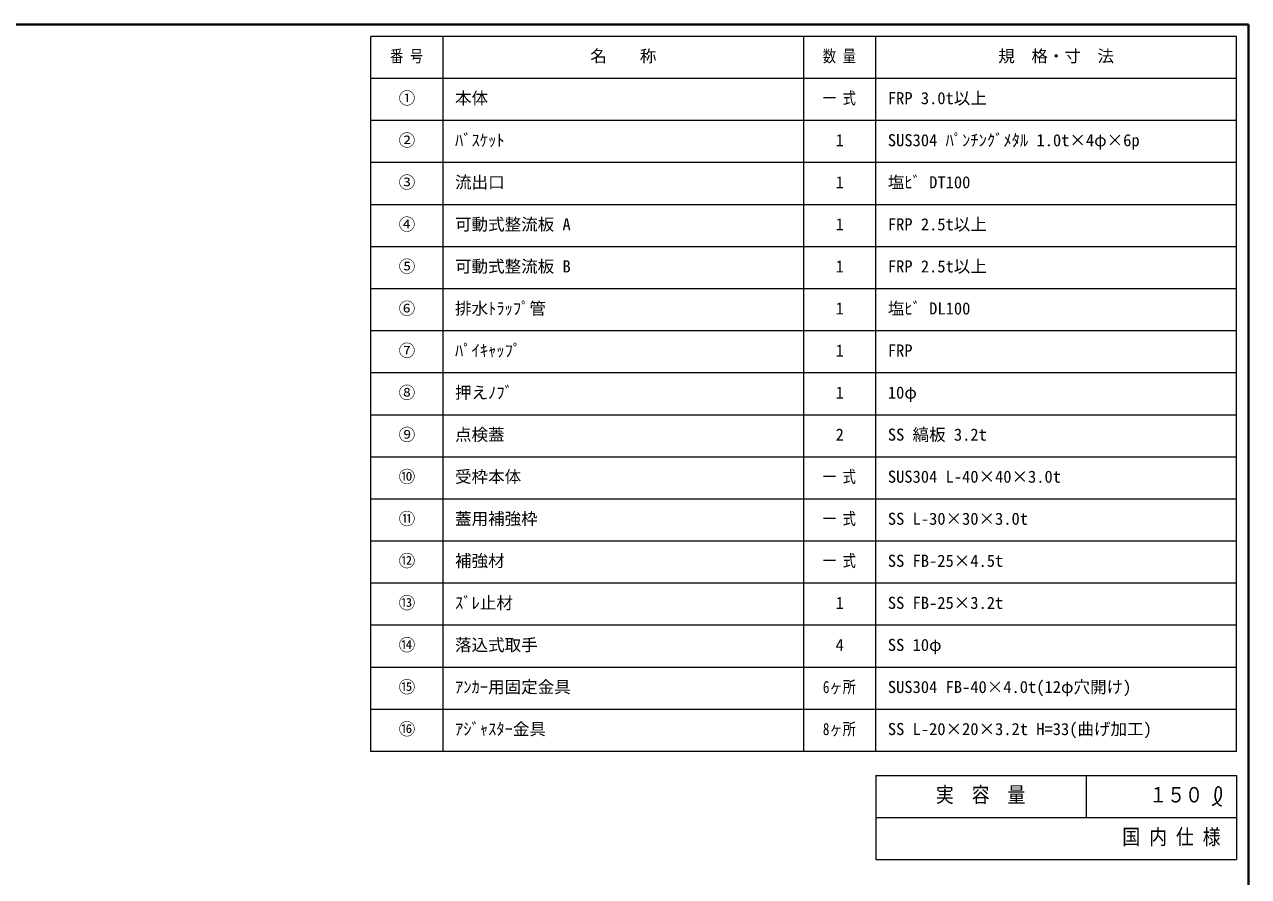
# Model space of a CAD drawing. Units: millimetres at full size, sheet at 1:10; details may follow other scales. Extents: x -2094 to 1956, y -1414 to 1396.
# Drawn here: x -80 to 1956, y -22 to 1396 of the extents above; entities that cross this region are included whole.
import ezdxf
from ezdxf.enums import TextEntityAlignment as Align

# ---------------------------------------------------------------- set-up
doc = ezdxf.new("R2010")
doc.units = ezdxf.units.MM
doc.header["$LTSCALE"] = 10
doc.layers.add('0-0_ﾚｲﾔ1', color=4, linetype='Continuous', lineweight=9)
doc.styles.add('ＭＳ ゴシック', font='')
doc.styles.get('ＭＳ ゴシック').set_extended_font_data('MS Gothic')

msp = doc.modelspace()

# ---------------------------------------------------------------- linework, layer by layer
at = {"layer": '0-0_ﾚｲﾔ1', "color": 1, "lineweight": 40}
for p, q in [((1956.31, 1396.33), (-2093.69, 1396.33)), ((1956.31, -1413.67), (1956.31, 1396.33))]:
    msp.add_line(p, q, dxfattribs=at)
at = {"layer": '0-0_ﾚｲﾔ1', "color": 3, "lineweight": 18}
for p, q in [((1936.31, 1376.33), (496.31, 1376.33)), ((496.31, 186.33), (496.31, 1376.33)), ((616.31, 186.33), (616.31, 1376.33)), ((1216.31, 186.33), (1216.31, 1376.33)), ((1336.31, 186.33), (1336.31, 1376.33)), ((1936.31, 186.33), (1936.31, 1376.33)), ((1936.31, 1306.33), (496.31, 1306.33)), ((1936.31, 1236.33), (496.31, 1236.33)), ((1936.31, 1166.33), (496.31, 1166.33)), ((1936.31, 1096.33), (496.31, 1096.33)), ((1936.31, 1026.33), (496.31, 1026.33)), ((1936.31, 956.33), (496.31, 956.33)), ((1936.31, 886.33), (496.31, 886.33)), ((1936.31, 816.33), (496.31, 816.33)), ((1936.31, 746.33), (496.31, 746.33)), ((1936.31, 676.33), (496.31, 676.33)), ((1936.31, 606.33), (496.31, 606.33)), ((1936.31, 536.33), (496.31, 536.33)), ((1936.31, 466.33), (496.31, 466.33)), ((1936.31, 396.33), (496.31, 396.33)), ((1936.31, 326.33), (496.31, 326.33)), ((1936.31, 256.33), (496.31, 256.33)), ((1936.31, 186.33), (496.31, 186.33)), ((1336.31, 146.33), (1936.31, 146.33)), ((1336.31, 146.33), (1336.31, 6.33)), ((1686.31, 146.33), (1686.31, 76.33)), ((1936.31, 146.33), (1936.31, 6.33)), ((1336.31, 76.33), (1936.31, 76.33)), ((1336.31, 6.33), (1936.31, 6.33))]:
    msp.add_line(p, q, dxfattribs=at)
at = {"layer": '0-0_ﾚｲﾔ1', "color": 5, "lineweight": 25}
for points in [[(1896.01, 96.33), (1896.83, 96.8), (1898.23, 97.62), (1899.62, 98.45), (1900.99, 99.32), (1902.33, 100.24), (1903.63, 101.21), (1904.37, 101.81), (1904.91, 102.27), (1905.82, 103.11), (1906.68, 103.99), (1907.47, 104.93), (1908.2, 105.91), (1908.84, 106.94), (1909.17, 107.57), (1909.4, 108.07), (1909.76, 108.97), (1910.06, 109.9), (1910.3, 110.84), (1910.48, 111.8), (1910.62, 112.76), (1910.68, 113.32), (1910.72, 113.9), (1910.76, 114.89), (1910.77, 115.89), (1910.76, 116.89), (1910.73, 117.89), (1910.69, 118.9), (1910.68, 119.49), (1910.66, 120.11), (1910.62, 121.18), (1910.53, 122.24), (1910.37, 123.28), (1910.08, 124.29), (1909.64, 125.26), (1909.3, 125.79), (1909.09, 126.08), (1908.67, 126.54), (1908.2, 126.96), (1907.7, 127.3)], [(1907.7, 127.3), (1907.16, 127.55), (1906.61, 127.69), (1906.29, 127.71), (1906.02, 127.69), (1905.57, 127.59), (1905.12, 127.42), (1904.69, 127.18), (1904.28, 126.88), (1903.89, 126.55), (1903.69, 126.34), (1903.4, 126.01), (1902.97, 125.42), (1902.61, 124.8), (1902.31, 124.14), (1902.07, 123.46), (1901.87, 122.77), (1901.77, 122.37), (1901.66, 121.86), (1901.5, 120.97), (1901.38, 120.09), (1901.28, 119.2), (1901.2, 118.3), (1901.13, 117.4), (1901.08, 116.88), (1901.03, 116.26), (1900.94, 115.19), (1900.87, 114.12), (1900.82, 113.05), (1900.82, 111.98), (1900.88, 110.92), (1900.95, 110.31), (1901.02, 109.77), (1901.21, 108.86), (1901.44, 107.96), (1901.72, 107.07), (1902.03, 106.19), (1902.38, 105.32), (1902.59, 104.82), (1902.75, 104.47)], [(1902.75, 104.47), (1903.03, 103.86), (1903.33, 103.25), (1903.64, 102.65), (1903.97, 102.06), (1904.31, 101.47), (1904.51, 101.12), (1904.75, 100.73), (1905.19, 100.05), (1905.66, 99.4), (1906.17, 98.77), (1906.71, 98.2), (1907.3, 97.69), (1907.66, 97.42), (1907.97, 97.23), (1908.53, 96.92), (1909.12, 96.66), (1909.73, 96.43), (1910.36, 96.22), (1910.99, 96.03), (1911.36, 95.92)]]:
    msp.add_lwpolyline(points, dxfattribs=at)

# ---------------------------------------------------------------- texts
at = {"layer": '0-0_ﾚｲﾔ1', "color": 7, "style": 'ＭＳ ゴシック'}
for s, height, width, p in [('番 号', 20.16, 0.8, (528.18, 1327.58)), ('数 量', 20.16, 0.8, (1248.18, 1327.58)), ('一 式', 20.16, 0.8, (1248.18, 1257.58)), ('一 式', 20.16, 0.8, (1248.18, 627.58)), ('一 式', 20.16, 0.8, (1248.18, 557.58)), ('一 式', 20.16, 0.8, (1248.18, 487.58)), ('6ヶ所', 20.16, 0.8, (1248.18, 277.58)), ('8ヶ所', 20.16, 0.8, (1248.18, 207.58)), ('実\u3000容\u3000量', 25.66, 0.85, (1436.31, 93.83)), ('１５０', 25.66, 0.85, (1791.31, 93.83)), ('国 内 仕 様', 25.66, 0.85, (1746.31, 23.83))]:
    msp.add_text(s, height=height, dxfattribs=dict(at, width=width)).set_placement(p, align=Align.BOTTOM_LEFT)
for s, p in [('名\u3000\u3000称', (861.31, 1327.58)), ('規\u3000格・寸\u3000法', (1540.06, 1327.58)), ('①', (542.56, 1257.58)), ('本体', (636.31, 1257.58)), ('FRP 3.0t以上', (1356.31, 1257.58)), ('②', (542.56, 1187.58)), ('ﾊﾞｽｹｯﾄ', (636.31, 1187.58)), ('1', (1269.43, 1187.58)), ('SUS304 ﾊﾟﾝﾁﾝｸﾞﾒﾀﾙ 1.0t×4φ×6p', (1356.31, 1187.58)), ('③', (542.56, 1117.58)), ('流出口', (636.31, 1117.58)), ('1', (1269.43, 1117.58)), ('塩ﾋﾞ DT100', (1356.31, 1117.58)), ('④', (542.56, 1047.58)), ('可動式整流板 A', (636.31, 1047.58)), ('1', (1269.43, 1047.58)), ('FRP 2.5t以上', (1356.31, 1047.58)), ('⑤', (542.56, 977.58)), ('可動式整流板 B', (636.31, 977.58)), ('1', (1269.43, 977.58)), ('FRP 2.5t以上', (1356.31, 977.58)), ('⑥', (542.56, 907.58)), ('排水ﾄﾗｯﾌﾟ管', (636.31, 907.58)), ('塩ﾋﾞ DL100', (1356.31, 907.58)), ('1', (1269.43, 907.58)), ('⑦', (542.56, 837.58)), ('ﾊﾟｲｷｬｯﾌﾟ', (636.31, 837.58)), ('1', (1269.43, 837.58)), ('FRP', (1356.31, 837.58)), ('⑧', (542.56, 767.58)), ('押えﾉﾌﾞ', (636.31, 767.58)), ('1', (1269.43, 767.58)), ('10φ', (1356.31, 767.58)), ('⑨', (542.56, 697.58)), ('点検蓋', (636.31, 697.58)), ('2', (1269.43, 697.58)), ('SS 縞板 3.2t', (1356.31, 697.58)), ('⑩', (542.56, 627.58)), ('受枠本体', (636.31, 627.58)), ('SUS304 L-40×40×3.0t', (1356.31, 627.58)), ('⑪', (542.56, 557.58)), ('蓋用補強枠', (636.31, 557.58)), ('SS L-30×30×3.0t', (1356.31, 557.58)), ('⑫', (542.56, 487.58)), ('補強材', (636.31, 487.58)), ('SS FB-25×4.5t', (1356.31, 487.58)), ('⑬', (542.56, 417.58)), ('ｽﾞﾚ止材', (636.31, 417.58)), ('1', (1269.43, 417.58)), ('SS FB-25×3.2t', (1356.31, 417.58)), ('⑭', (542.56, 347.58)), ('落込式取手', (636.31, 347.58)), ('4', (1269.43, 347.58)), ('SS 10φ', (1356.31, 347.58)), ('⑮', (542.56, 277.58)), ('ｱﾝｶｰ用固定金具', (636.31, 277.58)), ('SUS304 FB-40×4.0t(12φ穴開け)', (1356.31, 277.58)), ('⑯', (542.56, 207.58)), ('ｱｼﾞｬｽﾀｰ金具', (636.31, 207.58)), ('SS L-20×20×3.2t H=33(曲げ加工)', (1356.31, 207.58))]:
    msp.add_text(s, height=20.16, dxfattribs=at).set_placement(p, align=Align.BOTTOM_LEFT)

doc.saveas('drawing.dxf')
